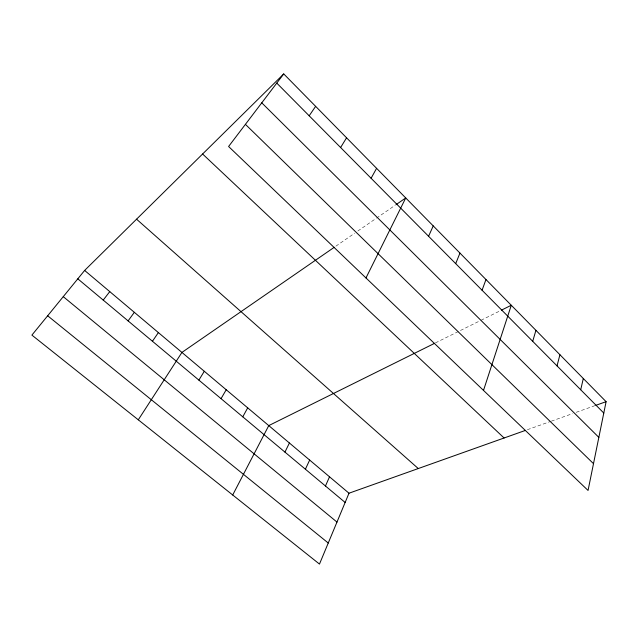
<?xml version="1.0" encoding="UTF-8"?>
<svg xmlns="http://www.w3.org/2000/svg" width="638" height="638" viewBox="0 0 638 638"><rect width="100%" height="100%" fill="white"/><g stroke="black" fill="none" stroke-linecap="round" stroke-linejoin="round"><path stroke-width="0.48" stroke-dasharray="3.19 2.39" d="M335.883 246.164L354.6 233.253M357.846 231.012L375.694 218.69M376.508 218.132L395.185 205.245M435.459 342.893L480.095 320.747M480.988 320.3L499.698 311.017M527.371 429.701L550.427 421.495M551.344 421.168L572.477 413.647M576.218 412.315L594.895 405.664"/><path stroke-width="0.96" d="M606.1 401.677L588.053 490.447L228.595 146.493L283.735 73.92L606.1 401.677L595.828 405.329M580.716 389.762L583.307 378.501M557.03 365.869L559.925 354.728M532.714 341.33L535.928 330.325M483.508 390.408L511.285 305.267L501.476 310.132M482.073 290.242L485.973 279.532M455.699 263.63L459.958 253.095M525.513 430.371L348.994 493.214L319.478 564.08L31.9 335.109L84.639 270.44L283.735 73.92M325.46 486.004L329.519 476.801M428.584 236.267L433.226 225.908M305.395 469.217L309.661 460.062M284.939 452.103L289.413 443.003M365.981 277.953L405.736 197.963L395.991 204.686M232.703 494.992L268.765 425.602L434.574 343.332M242.775 416.829L247.704 407.857M371.101 178.265L376.587 168.328M221.051 398.654L226.219 389.754M340.612 147.506L346.57 137.8M198.881 380.112L204.296 371.276M138.286 419.82L181.926 352.423L334.248 247.297M309.183 115.797L315.627 106.347M152.442 341.258L158.383 332.581M128.102 320.898L134.339 312.317M103.228 300.091L109.76 291.606M47.667 315.778L328.251 543.018M63.266 296.654L336.976 522.083M77.804 278.822L345.142 502.465M84.639 270.44L348.994 493.214M136.556 219.193L418.273 468.547M202.605 154.005L504.092 437.995M245.415 124.346L593.5 463.659M261.771 102.83L598.843 437.373M276.764 83.092L603.787 413.049"/></g></svg>
